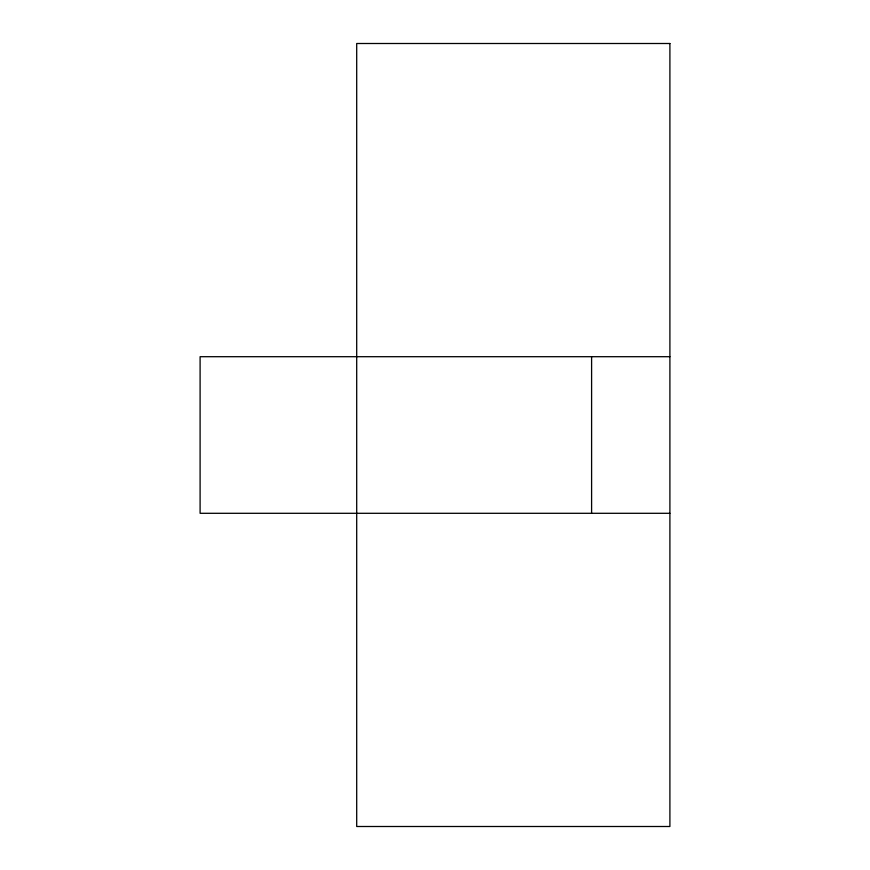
<?xml version="1.0" encoding="UTF-8"?>
<svg xmlns="http://www.w3.org/2000/svg" width="870" height="870" viewBox="0 0 870 870"><rect width="100%" height="100%" fill="white"/><g stroke="black" fill="none" stroke-linecap="round" stroke-linejoin="round"><path stroke-width="1.3" d="M669.9 356.7L200.1 356.7L200.1 513.3L669.9 513.3M591.6 356.7L591.6 513.3M669.9 43.5L356.7 43.5L356.7 826.5L669.9 826.5L669.9 43.5"/></g></svg>
